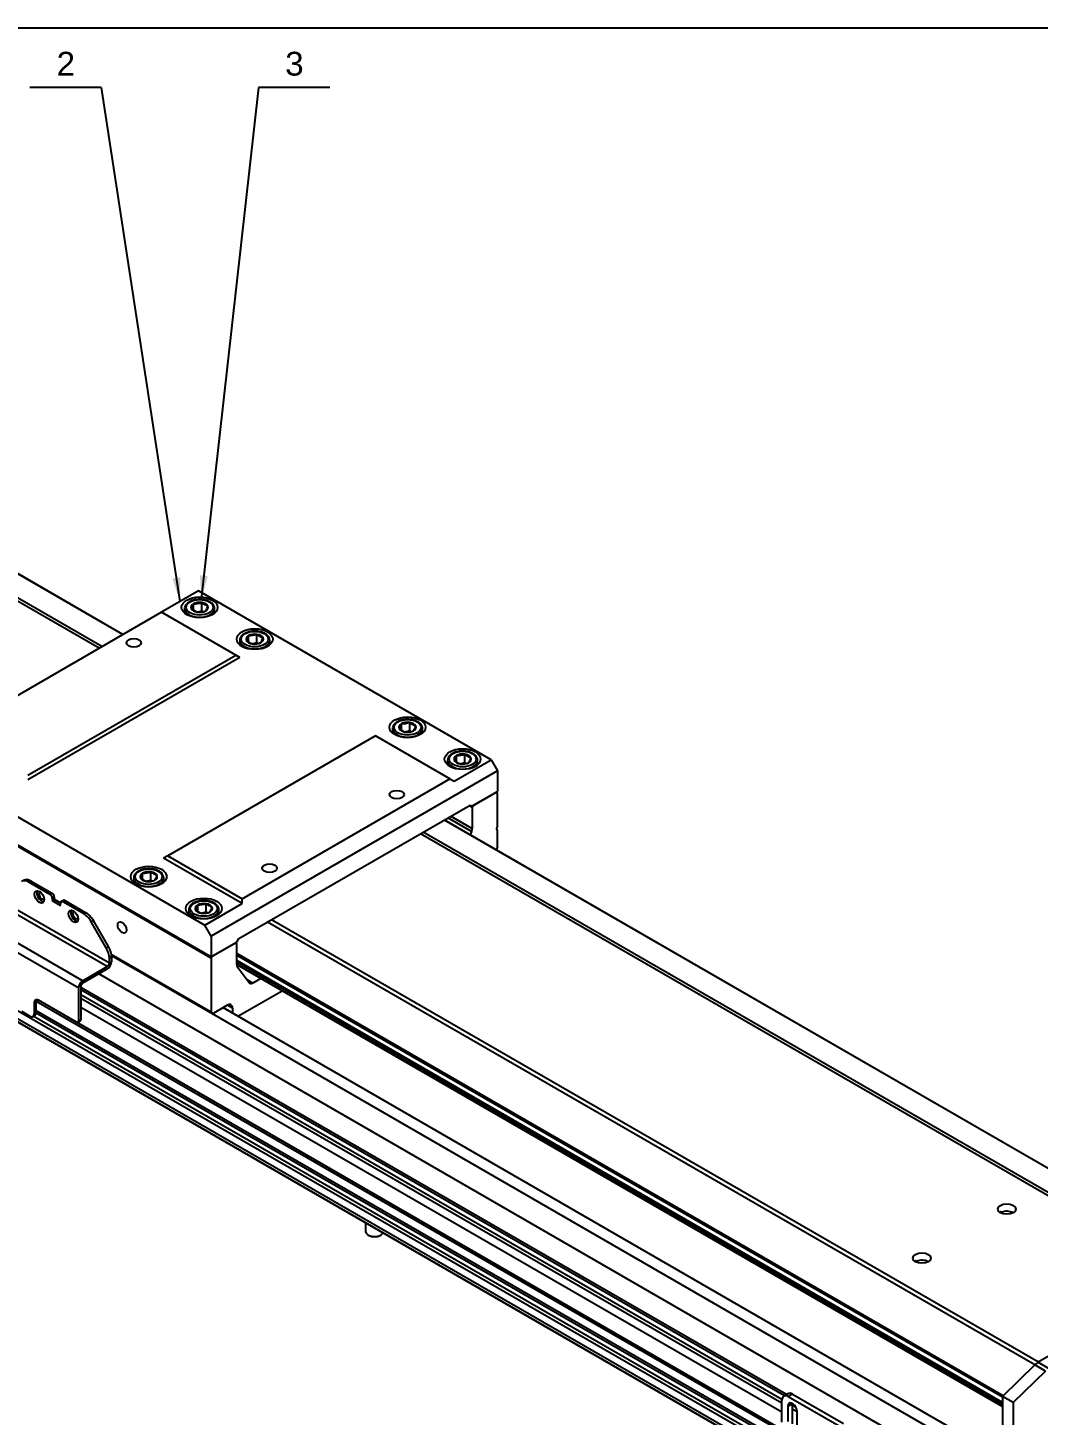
# Model space of a CAD drawing. Header units: millimetres. Extents: x 25 to 415, y 5 to 292.
# Drawn here: x 146.6 to 281.3, y 106.9 to 292 of the extents above; entities that cross this region are included whole.
import ezdxf
from ezdxf.enums import TextEntityAlignment as Align

# ---------------------------------------------------------------- set-up
doc = ezdxf.new("R2010")
doc.units = ezdxf.units.MM
for name, color, linetype in [('2212-内六角圆柱头螺钉-GB', 7, 'Continuous'), ('2221-丝杆安装板', 7, 'Continuous'), ('Default', 7, 'Continuous'), ('DG100_DG135_G100', 7, 'Continuous'), ('DG100_DG135光电开关安', 7, 'Continuous'), ('G135上盖250', 7, 'Continuous'), ('G135底座250', 7, 'Continuous'), ('G135移动座', 7, 'Continuous'), ('G135端盖', 7, 'Continuous'), ('图框', 7, 'Continuous')]:
    doc.layers.add(name, color=color, linetype=linetype)
doc.styles.add('SEACAD_Arial', font='arial.ttf')

msp = doc.modelspace()

# ---------------------------------------------------------------- hatches: boundary and pattern name
at = {"layer": 'Default', "linetype": 'Continuous'}
for points in [[(165.91, 218.53), (166.91, 215.47), (166.95, 218.69)], [(169.57, 218.98), (169.75, 215.76), (170.63, 218.86)]]:
    msp.add_hatch(color=7, dxfattribs=at).paths.add_polyline_path(points)

# ---------------------------------------------------------------- linework, layer by layer
at = {"layer": '2212-内六角圆柱头螺钉-GB', "color": 7, "linetype": 'Continuous'}
for p, q in [((168.71, 214.32), (168.71, 215.17)), ((169.83, 214.27), (169.83, 215.34)), ((167.53, 214.53), (167.53, 213.93)), ((171.53, 213.93), (171.53, 214.53)), ((177.18, 210.02), (177.18, 211.09)), ((174.88, 210.29), (174.88, 209.68)), ((176.07, 210.08), (176.07, 210.92)), ((178.88, 209.68), (178.88, 210.29)), ((195.25, 198.53), (195.25, 197.92)), ((196.43, 198.32), (196.43, 199.16)), ((197.55, 198.27), (197.55, 199.33)), ((199.25, 197.92), (199.25, 198.53)), ((203.78, 194.08), (203.78, 194.92)), ((204.9, 194.02), (204.9, 195.09)), ((202.6, 194.28), (202.6, 193.68)), ((206.6, 193.68), (206.6, 194.28)), ((160.74, 178.61), (160.74, 178)), ((161.92, 178.4), (161.92, 179.24)), ((163.04, 178.34), (163.04, 179.41)), ((164.74, 178), (164.74, 178.61)), ((168.09, 174.36), (168.09, 173.76)), ((169.28, 174.15), (169.28, 174.99)), ((170.39, 174.1), (170.39, 175.17)), ((172.09, 173.76), (172.09, 174.36)), ((191.66, 132.59), (191.66, 131.46)), ((192.01, 130.97), (192.13, 130.91)), ((193.6, 130.91), (193.71, 130.97))]:
    msp.add_line(p, q, dxfattribs=at)
for centre, radius, start, end in [((168.25, 214.57), 0.717, 154.1387, 177.057), ((164.59, 216.69), 4.39, 330.4666, 339.7412), ((168.54, 219.94), 4.78, 272.0094, 285.5786), ((172.12, 218.37), 3.8, 232.875, 247.125), ((166.52, 216.39), 4.4, 330.4777, 339.7301), ((170.71, 217.55), 3.8, 232.875, 247.125), ((168.94, 216.33), 2.25, 274.7459, 293.3395), ((169.06, 218.82), 4.78, 272.0094, 285.5786), ((171.12, 215.56), 1.83, 225.0669, 231.5968), ((175.9, 215.69), 4.78, 272.0094, 285.5786), ((179.48, 214.12), 3.8, 232.875, 247.125), ((175.61, 210.33), 0.717, 154.1387, 177.057), ((171.95, 212.44), 4.39, 330.4666, 339.7412), ((178.06, 213.31), 3.8, 232.875, 247.125), ((176.29, 212.09), 2.25, 274.7459, 293.3395), ((176.42, 214.58), 4.78, 272.0094, 285.5786), ((178.47, 211.32), 1.83, 225.0669, 231.5968), ((173.87, 212.15), 4.4, 330.4777, 339.7301), ((195.97, 198.57), 0.717, 154.1387, 177.057), ((192.31, 200.68), 4.39, 330.4666, 339.7412), ((198.43, 201.55), 3.8, 232.875, 247.125), ((196.26, 203.94), 4.78, 272.0094, 285.5786), ((196.66, 200.33), 2.25, 274.7459, 293.3395), ((196.78, 202.82), 4.78, 272.0094, 285.5786), ((199.84, 202.37), 3.8, 232.875, 247.125), ((198.84, 199.56), 1.83, 225.0669, 231.5968), ((194.23, 200.39), 4.4, 330.4777, 339.7301), ((203.33, 194.32), 0.717, 154.1387, 177.057), ((199.67, 196.44), 4.39, 330.4666, 339.7412), ((203.62, 199.69), 4.78, 272.0094, 285.5786), ((207.19, 198.12), 3.8, 232.875, 247.125), ((201.59, 196.14), 4.4, 330.4777, 339.7301), ((205.78, 197.3), 3.8, 232.875, 247.125), ((204.01, 196.08), 2.25, 274.7459, 293.3395), ((204.13, 198.57), 4.78, 272.0094, 285.5786), ((206.19, 195.31), 1.83, 225.0669, 231.5968), ((161.47, 178.65), 0.717, 154.1387, 177.057), ((157.8, 180.76), 4.39, 330.4666, 339.7412), ((163.92, 181.63), 3.8, 232.875, 247.125), ((161.76, 184.01), 4.78, 272.0094, 285.5786), ((162.15, 180.41), 2.25, 274.7459, 293.3395), ((162.27, 182.9), 4.78, 272.0094, 285.5786), ((165.33, 182.44), 3.8, 232.875, 247.125), ((164.33, 179.64), 1.83, 225.0669, 231.5968), ((159.73, 180.47), 4.4, 330.4777, 339.7301), ((168.82, 174.4), 0.717, 154.1387, 177.057), ((165.16, 176.51), 4.39, 330.4666, 339.7412), ((171.27, 177.38), 3.8, 232.875, 247.125), ((169.11, 179.77), 4.78, 272.0094, 285.5786), ((169.5, 176.16), 2.25, 274.7459, 293.3395), ((169.63, 178.65), 4.78, 272.0094, 285.5786), ((172.69, 178.2), 3.8, 232.875, 247.125), ((171.69, 175.39), 1.83, 225.0669, 231.5968), ((167.08, 176.22), 4.4, 330.4777, 339.7301)]:
    msp.add_arc(centre, radius, start, end, dxfattribs=at)
for centre in [(169.53, 214.69), (176.88, 210.45), (197.25, 198.69), (204.6, 194.45), (162.74, 178.77), (170.09, 174.52)]:
    msp.add_ellipse(centre, major_axis=(-1.8, 0), ratio=0.57735, dxfattribs=at)
for centre, major_axis, start_param, end_param in [((169.53, 214.69), (1.15, 0), 2.356194, 3.403392), ((169.53, 214.69), (1.15, 0), 1.308997, 2.356194), ((169.53, 214.69), (1.15, 0), 0.261799, 1.308997), ((169.53, 214.69), (-1.15, 0), 2.356194, 3.403392), ((169.53, 214.53), (2, 0), 3.085543, 3.141593), ((169.53, 214.53), (2, 0), 3.141593, 6.283185), ((169.53, 214.69), (-1.15, 0), 0.261799, 1.308997), ((169.53, 214.69), (-1.15, 0), 1.308997, 2.356194), ((169.53, 214.53), (2, 0), 0, 0.043116), ((176.88, 210.45), (1.15, 0), 1.308997, 2.356194), ((176.88, 210.45), (1.15, 0), 0.261799, 1.308997), ((176.88, 210.29), (2, 0), 3.085543, 3.141593), ((176.88, 210.29), (2, 0), 3.141593, 6.283185), ((176.88, 210.45), (1.15, 0), 2.356194, 3.403392), ((176.88, 210.45), (-1.15, 0), 0.261799, 1.308997), ((176.88, 210.45), (-1.15, 0), 1.308997, 2.356194), ((176.88, 210.45), (-1.15, 0), 2.356194, 3.403392), ((176.88, 210.29), (2, 0), 0, 0.043116), ((197.25, 198.53), (2, 0), 3.085543, 3.141593), ((197.25, 198.53), (2, 0), 3.141593, 6.283185), ((197.25, 198.69), (1.15, 0), 2.356194, 3.403392), ((197.25, 198.69), (-1.15, 0), 0.261799, 1.308997), ((197.25, 198.69), (1.15, 0), 1.308997, 2.356194), ((197.25, 198.69), (-1.15, 0), 1.308997, 2.356194), ((197.25, 198.69), (1.15, 0), 0.261799, 1.308997), ((197.25, 198.69), (-1.15, 0), 2.356194, 3.403392), ((197.25, 198.53), (2, 0), 0, 0.043116), ((204.6, 194.28), (2, 0), 3.085543, 3.141593), ((204.6, 194.45), (1.15, 0), 2.356194, 3.403392), ((204.6, 194.45), (1.15, 0), 1.308997, 2.356194), ((204.6, 194.45), (1.15, 0), 0.261799, 1.308997), ((204.6, 194.45), (-1.15, 0), 2.356194, 3.403392), ((204.6, 194.28), (2, 0), 0, 0.043116), ((204.6, 194.28), (2, 0), 3.141593, 6.283185), ((204.6, 194.45), (-1.15, 0), 0.261799, 1.308997), ((204.6, 194.45), (-1.15, 0), 1.308997, 2.356194), ((162.74, 178.61), (2, 0), 3.085543, 3.141593), ((162.74, 178.61), (2, 0), 3.141593, 6.283185), ((162.74, 178.77), (1.15, 0), 2.356194, 3.403392), ((162.74, 178.77), (-1.15, 0), 0.261799, 1.308997), ((162.74, 178.77), (1.15, 0), 1.308997, 2.356194), ((162.74, 178.77), (-1.15, 0), 1.308997, 2.356194), ((162.74, 178.77), (1.15, 0), 0.261799, 1.308997), ((162.74, 178.77), (-1.15, 0), 2.356194, 3.403392), ((162.74, 178.61), (2, 0), 0, 0.043116), ((170.09, 174.36), (2, 0), 3.085543, 3.141593), ((170.09, 174.36), (2, 0), 3.141593, 6.283185), ((170.09, 174.52), (1.15, 0), 2.356194, 3.403392), ((170.09, 174.52), (-1.15, 0), 0.261799, 1.308997), ((170.09, 174.52), (1.15, 0), 1.308997, 2.356194), ((170.09, 174.52), (-1.15, 0), 1.308997, 2.356194), ((170.09, 174.52), (1.15, 0), 0.261799, 1.308997), ((170.09, 174.52), (-1.15, 0), 2.356194, 3.403392), ((170.09, 174.36), (2, 0), 0, 0.043116), ((192.86, 131.46), (-1.2, 0), 0, 2.817206), ((192.86, 131.33), (1.04, 0), 3.926991, 5.497787)]:
    msp.add_ellipse(centre, major_axis=major_axis, ratio=0.57735, start_param=start_param, end_param=end_param, dxfattribs=at)
for points in [[(171.52, 214.59), (171.52, 214.64), (171.51, 214.74), (171.44, 214.92), (171.32, 215.1), (171.15, 215.27), (170.94, 215.42), (170.69, 215.55), (170.4, 215.65), (170.09, 215.73), (169.77, 215.77), (169.44, 215.77), (169.12, 215.75), (168.8, 215.69), (168.5, 215.61), (168.23, 215.49), (168, 215.34), (167.8, 215.17), (167.67, 215.01), (167.63, 214.92), (167.61, 214.88)], [(178.87, 210.34), (178.87, 210.39), (178.86, 210.49), (178.8, 210.67), (178.68, 210.86), (178.51, 211.03), (178.29, 211.18), (178.04, 211.31), (177.76, 211.41), (177.45, 211.48), (177.13, 211.52), (176.8, 211.53), (176.47, 211.5), (176.16, 211.45), (175.86, 211.36), (175.59, 211.24), (175.35, 211.1), (175.15, 210.93), (175.03, 210.77), (174.98, 210.67), (174.96, 210.64)], [(199.24, 198.59), (199.24, 198.63), (199.23, 198.74), (199.16, 198.91), (199.04, 199.1), (198.87, 199.27), (198.66, 199.42), (198.41, 199.55), (198.12, 199.65), (197.81, 199.72), (197.49, 199.76), (197.16, 199.77), (196.84, 199.75), (196.52, 199.69), (196.22, 199.6), (195.95, 199.49), (195.71, 199.34), (195.52, 199.17), (195.39, 199.01), (195.34, 198.91), (195.33, 198.88)], [(206.59, 194.34), (206.59, 194.39), (206.58, 194.49), (206.51, 194.67), (206.39, 194.85), (206.22, 195.02), (206.01, 195.18), (205.76, 195.3), (205.47, 195.41), (205.17, 195.48), (204.84, 195.52), (204.52, 195.53), (204.19, 195.5), (203.87, 195.44), (203.58, 195.36), (203.31, 195.24), (203.07, 195.09), (202.87, 194.92), (202.75, 194.76), (202.7, 194.67), (202.68, 194.63)], [(164.73, 178.66), (164.73, 178.71), (164.72, 178.81), (164.65, 178.99), (164.53, 179.17), (164.36, 179.35), (164.15, 179.5), (163.9, 179.63), (163.61, 179.73), (163.31, 179.8), (162.98, 179.84), (162.66, 179.85), (162.33, 179.82), (162.01, 179.77), (161.72, 179.68), (161.45, 179.56), (161.21, 179.42), (161.01, 179.25), (160.89, 179.09), (160.84, 178.99), (160.82, 178.96)], [(172.09, 174.42), (172.08, 174.46), (172.08, 174.57), (172.01, 174.74), (171.89, 174.93), (171.72, 175.1), (171.51, 175.25), (171.25, 175.38), (170.97, 175.48), (170.66, 175.55), (170.34, 175.59), (170.01, 175.6), (169.68, 175.58), (169.37, 175.52), (169.07, 175.43), (168.8, 175.32), (168.56, 175.17), (168.36, 175), (168.24, 174.84), (168.19, 174.75), (168.17, 174.71)]]:
    msp.add_open_spline(points, degree=3, knots=[0, 0, 0, 0, 0.032832, 0.087314, 0.142576, 0.199527, 0.258065, 0.317473, 0.377051, 0.4365, 0.495806, 0.555036, 0.614282, 0.673622, 0.733155, 0.792983, 0.85317, 0.913631, 0.973729, 1, 1, 1, 1], dxfattribs=at)
at = {"layer": '2221-丝杆安装板', "color": 7, "linetype": 'Continuous'}
for p, q in [((169.39, 216.9), (164.44, 214.04)), ((208.42, 194.36), (169.39, 216.9)), ((164.44, 214.04), (136.72, 198.04)), ((174.34, 208.33), (164.44, 214.04)), ((146.62, 192.32), (174.34, 208.33)), ((174.9, 208), (146.62, 191.67)), ((174.9, 208), (174.34, 208.33)), ((193, 197.55), (165.29, 181.54)), ((202.9, 191.83), (193, 197.55)), ((131.2, 194.85), (170.24, 172.32)), ((203.47, 191.51), (208.42, 194.36)), ((208.42, 194.36), (209.27, 192.89)), ((209.27, 192.89), (171.08, 170.85)), ((209.27, 192.89), (209.27, 190.12)), ((130.35, 191.59), (171.08, 168.07)), ((175.19, 175.83), (202.9, 191.83)), ((202.9, 191.83), (203.47, 191.51)), ((205.87, 188.16), (209.27, 190.12)), ((174.76, 170.52), (205.59, 188.32)), ((205.59, 188.32), (205.87, 188.16)), ((165.29, 181.54), (164.72, 181.22)), ((165.29, 181.54), (175.19, 175.83)), ((175.19, 175.18), (164.72, 181.22)), ((175.19, 175.18), (175.19, 175.83)), ((170.24, 172.32), (175.19, 175.18)), ((171.08, 170.85), (170.24, 172.32)), ((171.08, 170.85), (171.08, 168.07)), ((174.48, 170.03), (174.76, 170.52)), ((171.08, 168.07), (174.48, 170.03))]:
    msp.add_line(p, q, dxfattribs=at)
for centre, major_axis in [((169.53, 214.69), (2.4, 0)), ((176.88, 210.45), (2.4, 0)), ((160.76, 209.96), (0.983, 0)), ((197.25, 198.69), (2.4, 0)), ((204.6, 194.45), (2.4, 0)), ((195.83, 189.71), (0.983, 0)), ((162.74, 178.77), (2.4, 0)), ((178.86, 179.91), (0.983, 0)), ((170.09, 174.52), (2.4, 0))]:
    msp.add_ellipse(centre, major_axis=major_axis, ratio=0.57735, dxfattribs=at)
at = {"layer": 'Default', "color": 7, "linetype": 'Continuous'}
for points in [[(156.41, 284.03), (146.89, 284.03)], [(156.41, 284.03), (166.91, 215.47)], [(177.37, 284.03), (169.75, 215.76)], [(186.89, 284.03), (177.37, 284.03)]]:
    msp.add_lwpolyline(points, dxfattribs=at)
at = {"layer": 'DG100_DG135_G100', "color": 7, "linetype": 'Continuous'}
for p, q in [((147.06, 178.19), (146.78, 178.02)), ((149.59, 176.4), (146.78, 178.02)), ((147.06, 178.19), (149.87, 176.56)), ((149.59, 176.4), (149.87, 176.56)), ((150.15, 176.07), (149.87, 175.91)), ((149.87, 175.91), (149.87, 175.58)), ((150.15, 176.07), (150.15, 175.75)), ((157.22, 166.77), (143.08, 174.93)), ((143.37, 175.42), (157.51, 167.26)), ((150.15, 175.75), (149.87, 175.58)), ((149.87, 175.58), (151, 174.93)), ((150.15, 175.75), (151, 175.26)), ((151, 174.93), (151, 175.26)), ((151.37, 175.6), (151.09, 175.44)), ((151.57, 175.58), (151.29, 175.42)), ((154.09, 173.8), (151.29, 175.42)), ((151.57, 175.58), (154.38, 173.96)), ((139.83, 173.05), (153.97, 164.89)), ((154.09, 173.8), (154.38, 173.96)), ((155.38, 172.91), (155.09, 172.74)), ((157.09, 169.28), (155.09, 172.74)), ((157.38, 169.44), (155.38, 172.91)), ((153.41, 163.91), (139.26, 172.07)), ((157.09, 169.28), (157.38, 169.44)), ((153.97, 164.89), (157.22, 166.77)), ((157.79, 168.05), (157.51, 167.89)), ((157.51, 167.26), (157.51, 167.89)), ((157.79, 168.05), (157.79, 167.42)), ((157.22, 166.44), (153.97, 164.56)), ((153.41, 159.5), (153.41, 163.91)), ((153.69, 164.07), (153.69, 159.66)), ((147.75, 162.11), (147.47, 161.95)), ((147.47, 161.95), (147.47, 160.48)), ((147.75, 160.64), (147.75, 162.11)), ((153.12, 159.34), (148.03, 162.28)), ((145.77, 160.81), (146.9, 160.15)), ((147.3, 160.11), (147.58, 160.28)), ((147.47, 160.48), (147.75, 160.64)), ((153.32, 159.32), (153.61, 159.48)), ((153.41, 159.5), (153.69, 159.66))]:
    msp.add_line(p, q, dxfattribs=at)
for centre, major_axis, start_param, end_param in [((146.78, 176.39), (1, -1.73), 2.356194, 3.141593), ((147.06, 176.55), (-1, 1.73), 5.497787, 6.283185), ((148.46, 176.24), (0.45, -0.779), 3.46128, 5.963498), ((149.59, 176.07), (0.2, -0.346), 0.785398, 2.356194), ((149.87, 176.24), (-0.2, 0.346), 3.926991, 5.497787), ((151.29, 175.09), (0.2, -0.346), 2.356194, 3.926991), ((151.57, 175.26), (0.2, -0.346), 2.356194, 3.141593), ((152.98, 173.62), (0.45, -0.779), 3.46128, 5.963498), ((154.09, 172.17), (-1, 1.73), 4.712389, 5.497787), ((154.38, 172.33), (-1, 1.73), 4.712389, 5.497787), ((156.09, 168.7), (1, -1.73), 0.785398, 1.570796), ((156.38, 168.87), (1, -1.73), 0.785398, 1.570796), ((157.22, 167.09), (-0.4, -0.693), 0.785398, 2.356194), ((157.22, 167.09), (0.2, 0.346), 3.926991, 5.497787), ((153.97, 164.23), (0.4, 0.693), 0.785398, 2.356194), ((153.97, 164.23), (-0.2, -0.346), 3.926991, 5.497787), ((148.03, 161.62), (0.4, -0.693), 2.356194, 3.926991), ((148.32, 161.79), (0.4, -0.693), 3.50296, 3.926991), ((146.9, 160.81), (-0.4, 0.693), 2.356194, 3.926991), ((147.18, 160.97), (-0.4, 0.693), 3.141593, 3.926991), ((153.12, 159.66), (-0.2, 0.346), 2.356194, 3.926991), ((153.41, 159.83), (-0.2, 0.346), 3.141593, 3.926991)]:
    msp.add_ellipse(centre, major_axis=major_axis, ratio=0.57735, start_param=start_param, end_param=end_param, dxfattribs=at)
for centre in [(148.17, 176.07), (152.7, 173.46)]:
    msp.add_ellipse(centre, major_axis=(-0.45, 0.779), ratio=0.57735, dxfattribs=at)
at = {"layer": 'DG100_DG135光电开关安', "color": 7, "linetype": 'Continuous'}
for p, q in [((247.98, 109.8), (247.42, 109.47)), ((248.58, 109.74), (248.02, 109.42)), ((248.02, 109.42), (254.81, 105.5)), ((248.58, 109.74), (255.37, 105.82)), ((247.17, 105.99), (247.17, 108.93)), ((247.97, 108.13), (248.54, 108.46)), ((247.97, 108.13), (247.97, 106.11)), ((248.54, 108.46), (248.54, 105.78)), ((249.19, 105.41), (249.19, 107.43))]:
    msp.add_line(p, q, dxfattribs=at)
for centre, major_axis, start_param, end_param in [((248.02, 108.44), (0.6, -1.04), 2.356194, 3.926991), ((248.58, 108.76), (0.6, -1.04), 2.356194, 3.141593), ((248.58, 107.78), (0.43, -0.745), 0.785398, 3.926991), ((249.15, 108.11), (0.43, -0.745), 3.859452, 3.926991)]:
    msp.add_ellipse(centre, major_axis=major_axis, ratio=0.57735, start_param=start_param, end_param=end_param, dxfattribs=at)
at = {"layer": 'G135上盖250', "color": 7, "linetype": 'Continuous'}
for p, q in [((159.28, 211.06), (129.98, 227.98)), ((159.3, 211.07), (130.03, 227.97)), ((156.13, 209.24), (125.3, 227.04)), ((156.51, 209.46), (125.76, 227.22)), ((305.9, 126.41), (202.13, 186.32)), ((305.93, 126.41), (202.15, 186.33)), ((301.22, 125.47), (198.98, 184.5)), ((301.68, 125.65), (199.36, 184.72)), ((280.9, 113.65), (178.58, 172.72)), ((281.36, 114), (179.11, 173.03)), ((276.68, 109.53), (174.48, 168.54)), ((276.58, 109.32), (174.48, 168.27)), ((276.58, 108.64), (174.48, 167.59)), ((276.58, 108.4), (174.48, 167.35)), ((276.58, 108.12), (174.48, 167.07)), ((174.48, 167.04), (276.58, 108.09)), ((276.33, 134.03), (276.29, 134.05)), ((276.29, 134.04), (276.35, 134.01)), ((265.01, 127.5), (264.98, 127.52)), ((264.98, 127.51), (265.04, 127.47)), ((276.58, 109.32), (276.58, 108.64))]:
    msp.add_line(p, q, dxfattribs=at)
for centre in [(277.15, 134.43), (265.84, 127.9)]:
    msp.add_ellipse(centre, major_axis=(-1.2, 0), ratio=0.57735, dxfattribs=at)
for centre in [(277.15, 133.45), (265.84, 126.92)]:
    msp.add_ellipse(centre, major_axis=(-1.2, 0), ratio=0.57735, start_param=3.926991, end_param=5.348158, dxfattribs=at)
for points in [[(276.3, 134.07), (276.29, 134.04), (276.28, 134)], [(276.33, 134.03), (276.31, 134.05), (276.3, 134.07)], [(264.99, 127.54), (264.98, 127.5), (264.96, 127.47)], [(265.01, 127.5), (265, 127.52), (264.99, 127.54)]]:
    msp.add_open_spline(points, degree=2, dxfattribs=at)
for points in [[(276.44, 134.01), (276.41, 134), (276.39, 134), (276.35, 134), (276.34, 134.01), (276.33, 134.03)], [(265.12, 127.48), (265.1, 127.47), (265.08, 127.46), (265.04, 127.47), (265.02, 127.48), (265.01, 127.5)]]:
    msp.add_open_spline(points, degree=3, knots=[0, 0, 0, 0, 0.5, 0.5, 1, 1, 1, 1], dxfattribs=at)
at = {"layer": 'G135底座250', "color": 7, "linetype": 'Continuous'}
for p, q in [((243.1, 104.37), (124.94, 172.59)), ((123.66, 171.85), (242.79, 103.07)), ((242.79, 103.08), (123.67, 171.86)), ((242.79, 103.48), (124.02, 172.06)), ((273.05, 101.69), (157.78, 168.24)), ((272.06, 98.83), (156.09, 165.79)), ((247.76, 109.68), (153.69, 163.99)), ((247.5, 109.52), (153.69, 163.68)), ((247.17, 109.04), (153.69, 163.01)), ((246.46, 105.12), (147.75, 162.11)), ((247.17, 108.55), (153.69, 162.52)), ((247.17, 107.33), (153.69, 161.3)), ((274.46, 102.51), (172.64, 161.3)), ((243.52, 104.61), (147.35, 160.14)), ((245.01, 104.74), (147.75, 160.89)), ((244.74, 104.58), (147.75, 160.58)), ((246.46, 105.45), (153.12, 159.34)), ((249.06, 107.95), (248.54, 108.25)), ((249.19, 107.38), (248.54, 107.76))]:
    msp.add_line(p, q, dxfattribs=at)
at = {"layer": 'G135移动座', "color": 7, "linetype": 'Continuous'}
for p, q in [((171.08, 167.91), (130.35, 191.42)), ((209.13, 190.04), (206.02, 188.24)), ((209.27, 189.95), (209.13, 190.04)), ((209.27, 185.5), (209.27, 189.95)), ((205.87, 187.99), (205.45, 188.24)), ((206.02, 188.24), (205.87, 187.99)), ((205.87, 187.99), (205.87, 185.18)), ((205.79, 184.79), (202.64, 186.62)), ((203.01, 186.83), (205.87, 185.18)), ((205.79, 184.79), (205.61, 184.33)), ((209.27, 184.94), (209.16, 185)), ((209.27, 182.77), (209.27, 184.94)), ((157.76, 168.42), (171.08, 160.72)), ((174.34, 169.95), (171.23, 168.15)), ((174.48, 169.87), (174.34, 169.95)), ((174.48, 167.05), (174.48, 169.87)), ((157.78, 168.27), (171.17, 160.54)), ((171.23, 168.15), (171.08, 167.91)), ((171.08, 167.91), (171.08, 160.72)), ((176.15, 164.62), (174.56, 166.76)), ((175.83, 165.05), (176.64, 164.58)), ((177.69, 165.19), (176.64, 164.58)), ((174.62, 160.15), (180.52, 163.56)), ((171.37, 160.56), (173.21, 161.62)), ((173.91, 161.21), (173.21, 161.62)), ((173.91, 161.21), (173.91, 160.56))]:
    msp.add_line(p, q, dxfattribs=at)
for centre, major_axis, start_param, end_param in [((205.31, 184.85), (0.4, 0.693), 4.956735, 5.497787), ((209.41, 185.3), (0.2, 0.346), 1.308997, 3.403392), ((208.99, 182.61), (-0.2, -0.346), 1.073, 2.356194), ((148.46, 176.24), (0.25, -0.433), 2.703444, 6.283185), ((148.46, 176.24), (0.25, -0.433), 0, 0.438149), ((152.98, 173.62), (0.25, -0.433), 2.703444, 6.283185), ((152.98, 173.62), (0.25, -0.433), 0, 0.438149), ((175.04, 167.38), (-0.4, -0.693), 5.497787, 6.038839), ((176.64, 165.24), (0.4, 0.693), 2.897247, 3.926991), ((173.21, 160.81), (-0.5, -0.866), 2.356194, 3.926991), ((171.37, 160.89), (0.2, 0.346), 2.356194, 3.926991)]:
    msp.add_ellipse(centre, major_axis=major_axis, ratio=0.57735, start_param=start_param, end_param=end_param, dxfattribs=at)
msp.add_ellipse((159.2, 171.99), major_axis=(0.42, -0.727), ratio=0.57735, dxfattribs=at)
at = {"layer": 'G135端盖', "color": 7, "linetype": 'Continuous'}
for p, q in [((301.24, 125.48), (281.35, 113.99)), ((280.89, 113.64), (276.58, 109.44)), ((282.3, 112.82), (280.89, 113.64)), ((281.35, 113.99), (282.76, 113.18)), ((282.3, 112.82), (278, 108.63)), ((276.58, 109.44), (276.58, 105.37)), ((278, 108.63), (276.58, 109.44)), ((278, 108.63), (278, 104.55))]:
    msp.add_line(p, q, dxfattribs=at)
msp.add_ellipse((281.35, 112.36), major_axis=(1, 1.73), ratio=0.57735, start_param=0.785398, end_param=1.117011, dxfattribs=at)
at = {"layer": '图框', "color": 7, "linetype": 'Continuous'}
msp.add_line((25, 292), (415, 292), dxfattribs=at)

# ---------------------------------------------------------------- texts
at = {"layer": 'Default', "color": 7, "linetype": 'Continuous', "style": 'SEACAD_Arial'}
for s, p in [('2', (150.46, 288.79)), ('3', (180.94, 288.79))]:
    msp.add_text(s, height=3.17, dxfattribs=at).set_placement(p, align=Align.TOP_LEFT)

doc.saveas('drawing.dxf')
